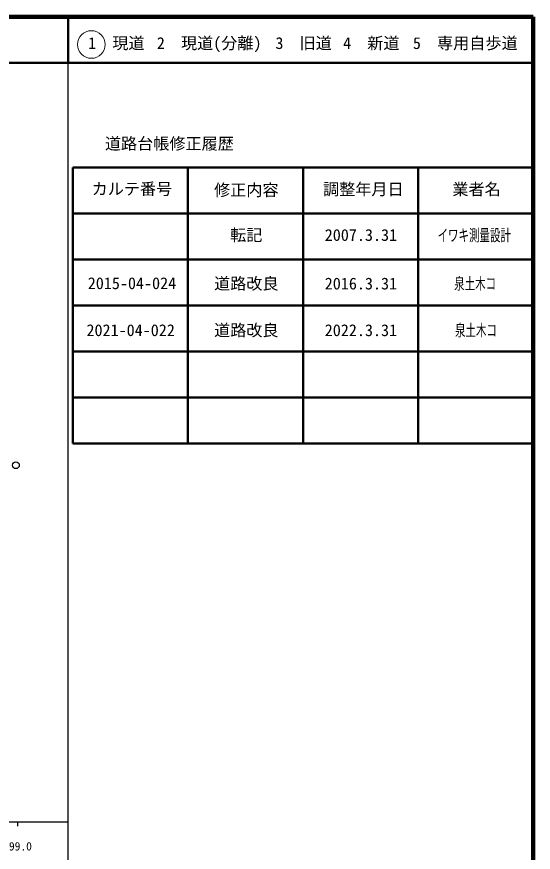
# Model space of a CAD drawing. Units: millimetres, scale not verified. Extents: x 40000 to 680000, y 20000 to 380000.
# Drawn here: x 567818 to 680000, y 198357 to 380000 of the extents above; entities that cross this region are included whole.
import ezdxf
from ezdxf.enums import TextEntityAlignment as Align

# ---------------------------------------------------------------- set-up
doc = ezdxf.new("R2010")
doc.units = ezdxf.units.MM
doc.header["$LTSCALE"] = 1000
for name, color, linetype, lineweight in [('M-BMK-SRVR', 3, 'Continuous', 25), ('M-TTL', 2, 'Continuous', 140), ('M-TTL-BAND', 7, 'Continuous', 25), ('M-TTL-FRAM', 2, 'Continuous', 50), ('M-TTL-LINE', 7, 'Continuous', 50), ('M-TTL-TXT', 7, 'Continuous', 13)]:
    doc.layers.add(name, color=color, linetype=linetype, lineweight=lineweight)
doc.styles.add('ＭＳ ゴシック', font='')
doc.styles.get('ＭＳ ゴシック').set_extended_font_data('MS Gothic')

# ---------------------------------------------------------------- blocks, each defined once
blk = doc.blocks.new('BUHIN185')
at = {"color": 3, "linetype": 'Continuous', "lineweight": 25}
blk.add_circle((0, 0), 746, dxfattribs=at)

msp = doc.modelspace()

# ---------------------------------------------------------------- linework, layer by layer
at = {"layer": 'M-TTL'}
for p, q in [((680000, 380000), (40000, 380000)), ((680000, 20000), (680000, 380000))]:
    msp.add_line(p, q, dxfattribs=at)
at = {"layer": 'M-TTL-BAND'}
for p, q in [((579000, 20000), (579000, 370000)), ((40000, 205000), (579000, 205000)), ((568000, 205000), (568000, 204000))]:
    msp.add_line(p, q, dxfattribs=at)
at = {"layer": 'M-TTL-FRAM'}
for p, q in [((580000, 347197), (580000, 287197)), ((580000, 347197), (680000, 347197)), ((580000, 287197), (680000, 287197))]:
    msp.add_line(p, q, dxfattribs=at)
at = {"layer": 'M-TTL-LINE'}
for p, q in [((579000, 380000), (579000, 370000)), ((40000, 370000), (680000, 370000)), ((605000, 347197), (605000, 287197)), ((630000, 347197), (630000, 287197)), ((655000, 347197), (655000, 287197)), ((580000, 337197), (680000, 337197)), ((580000, 327197), (680000, 327197)), ((580000, 317197), (680000, 317197)), ((580000, 307197), (680000, 307197)), ((580000, 297197), (680000, 297197))]:
    msp.add_line(p, q, dxfattribs=at)
at = {"layer": 'M-TTL-TXT'}
msp.add_circle((584031, 373958), 3000, dxfattribs=at)

# ---------------------------------------------------------------- block references
at = {"layer": 'M-BMK-SRVR', "rotation": 117}
msp.add_blockref('BUHIN185', (567635, 282510), dxfattribs=at)

# ---------------------------------------------------------------- texts
at = {"layer": 'M-TTL-BAND', "style": 'ＭＳ ゴシック'}
msp.add_text('499.0', height=1833, dxfattribs=at).set_placement((564875, 198195), align=Align.BOTTOM_LEFT)
at = {"layer": 'M-TTL-TXT', "style": 'ＭＳ ゴシック'}
for s, p in [('1\u3000現道', (583323, 372208)), ('2\u3000現道(分離)', (598244, 372208)), ('3\u3000旧道', (623996, 372208)), ('4\u3000新道', (638699, 372208)), ('5\u3000専用自歩道', (653853, 372208)), ('道路台帳修正履歴', (586968, 350363)), ('カルテ番号', (584089, 340527)), ('修正内容', (610675, 340273)), ('調整年月日', (634339, 340447)), ('業者名', (662425, 340447)), ('転記', (614175, 330495)), ('2007.3.31', (634712, 330495)), ('道路改良', (610675, 319941)), ('2015-04-024', (583244, 320010)), ('2016.3.31', (634712, 319941)), ('2021-04-022', (582962, 309796)), ('道路改良', (610675, 309796)), ('2022.3.31', (634712, 309796))]:
    msp.add_text(s, height=2566, dxfattribs=at).set_placement(p, align=Align.BOTTOM_LEFT)
at = {"layer": 'M-TTL-TXT', "style": 'ＭＳ ゴシック', "width": 0.65}
for s, p in [('イワキ測量設計', (659220, 330439)), ('泉土木コ', (662820, 319941)), ('泉土木コ', (663015, 309796))]:
    msp.add_text(s, height=2566, dxfattribs=at).set_placement(p, align=Align.BOTTOM_LEFT)

doc.saveas('drawing.dxf')
